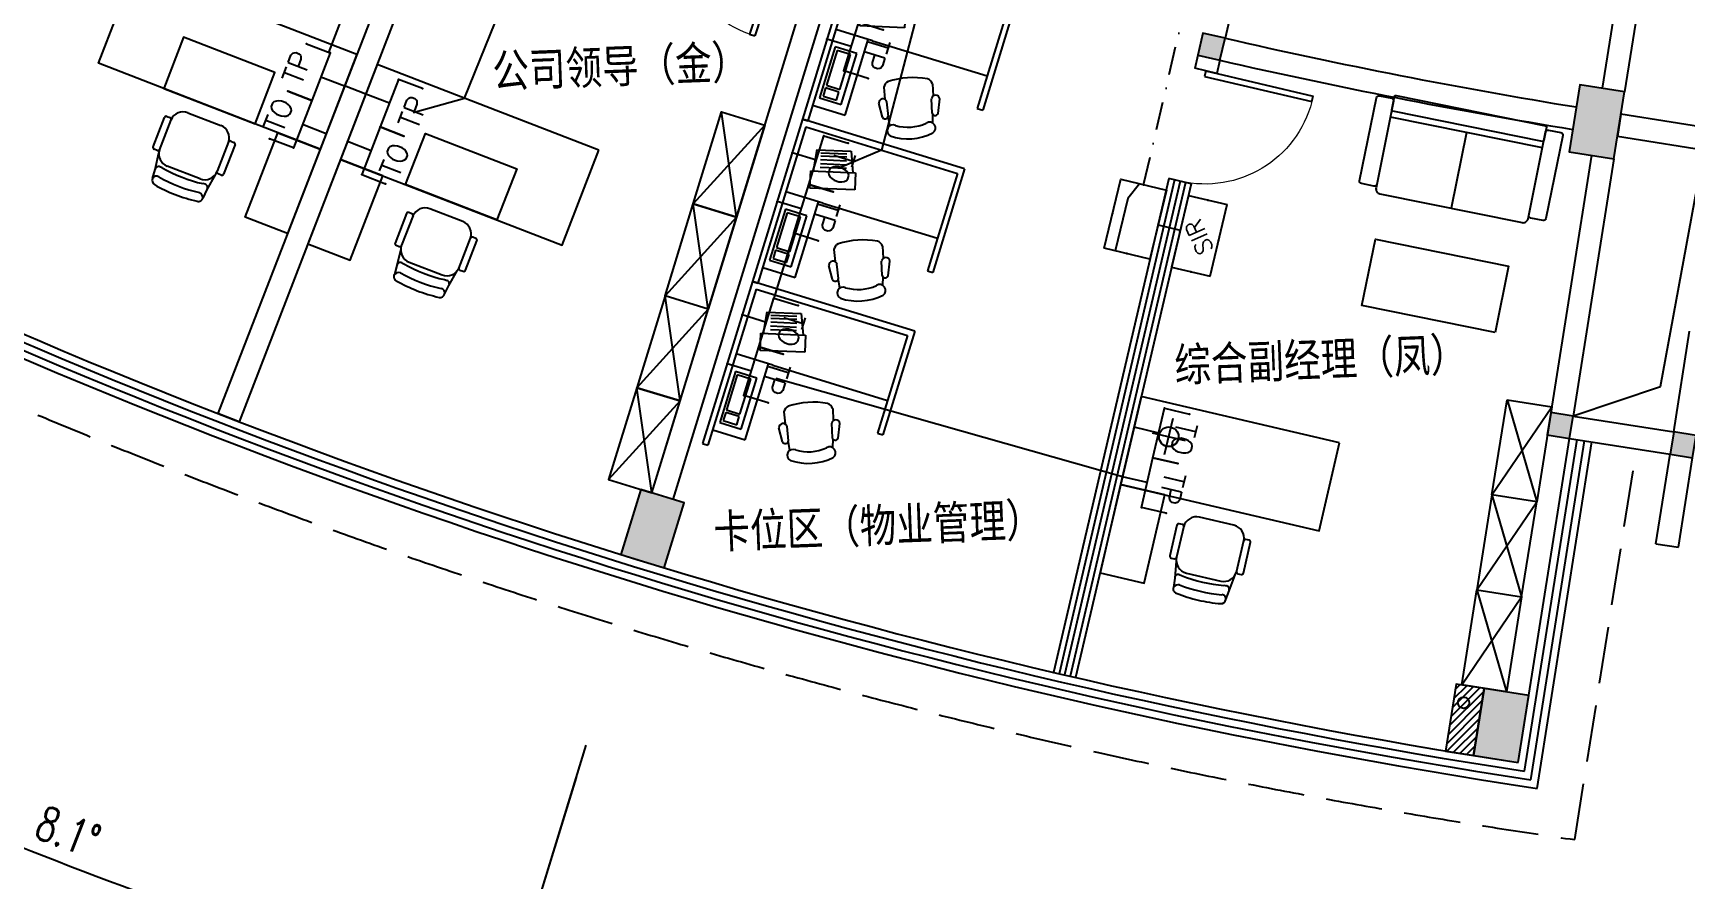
# Model space of a CAD drawing. Extents: x 13680 to 1640314, y -473492 to 65390.
# Drawn here: x 1500121 to 1514726, y -442676 to -435195 of the extents above; entities that cross this region are included whole.
import ezdxf
from ezdxf.enums import TextEntityAlignment as Align

# ---------------------------------------------------------------- set-up
doc = ezdxf.new("R2010")
doc.units = 0
doc.header["$LTSCALE"] = 1000
doc.header["$MEASUREMENT"] = 0
doc.linetypes.add('DASH', pattern=[0.35, 0.25, -0.1])
doc.linetypes.add('DASHDOT', pattern=[1, 0.5, -0.25, 0, -0.25])
for name, color, linetype in [('AXIS', 1, 'Continuous'), ('COLUMN', 255, 'Continuous'), ('EQUIP-通讯', 6, 'Continuous'), ('HATCH', 8, 'Continuous'), ('LINE', 123, 'Continuous'), ('PUB_HATCH', 8, 'Continuous'), ('PUB_TEXT', 7, 'Continuous'), ('STAIR', 2, 'Continuous'), ('TEL_TEXT', 7, 'Continuous'), ('VPIPE-雨水', 4, 'DASH'), ('WALL', 255, 'Continuous'), ('WINDOW', 2, 'Continuous'), ('WIRE-照明', 120, 'Continuous'), ('装修家具', 8, 'Continuous')]:
    doc.layers.add(name, color=color, linetype=linetype)
doc.styles.add('_HZTXT', font='txt.shx', dxfattribs={"width": 0.8, "bigfont": 'HZTXT.shx'})
doc.styles.add('_TCH_DIM_T3', font='SIMPLEX', dxfattribs={"width": 0.705882, "bigfont": 'GBCBIG'})
doc.styles.add('_TEL_DIM', font='SIMPLEX', dxfattribs={"width": 0.8, "height": 3.5, "bigfont": 'HZTXT'})
doc.styles.add('宋体', font='', dxfattribs={"width": 0.8})
doc.styles.get('宋体').set_extended_font_data('SimSun')
doc.dimstyles.new('_TCH_ARROW&&100', dxfattribs={"dimtxt": 297.5, "dimasz": 200, "dimexe": 250, "dimexo": 300, "dimgap": 126.25, "dimtad": 1, "dimdec": 0, "dimzin": 0, "dimdsep": 46, "dimtxsty": '_TCH_DIM_T3', "dimcen": 0.09, "dimclrt": 7, "dimazin": 2, "dimtfac": 1, "dimtdec": 0, "dimtix": 1, "dimtmove": 2, "dimatfit": 3, "dimfxl": 1, "dimtolj": 1, "dimtzin": 0, "dimarcsym": 0})

# ---------------------------------------------------------------- blocks, each defined once
blk = doc.blocks.new('yg')
at = {"layer": 'VPIPE-雨水', "linetype": 'Continuous'}
blk.add_circle((432554, 245591), 50, dxfattribs=at)
blk = doc.blocks.new('*D385')
at = {"layer": 'AXIS', "color": 0, "lineweight": -2, "transparency": 16777216}
for p, q in [((1611780, -455039), (1610737, -457256)), ((1619263, -457934), (1618543, -460276))]:
    blk.add_line(p, q, dxfattribs=at)
blk.add_arc((1635964, -403645), 59000, 244.99422, 252.70578, dxfattribs=at)
at = {"layer": 'AXIS', "color": 0, "transparency": 16777216}
for points in [[(1611010, -457145), (1611039, -457085), (1610843, -457030)], [(1618435, -459946), (1618415, -460010), (1618616, -460037)]]:
    blk.add_solid(points, dxfattribs=at)
at = {"layer": 'Defpoints', "color": 0, "transparency": 16777216}
for p in [(1635964, -403645), (1611908, -454768), (1619351, -457648), (1613386, -458154)]:
    blk.add_point(p, dxfattribs=at)
at = {"layer": 'AXIS', "color": 7, "transparency": 16777216, "insert": (1614776, -458415), "char_height": 297.5, "attachment_point": 5, "rotation": 338.85, "style": '_TCH_DIM_T3'}
blk.add_mtext('\\A1;8.1°', dxfattribs=at)
blk = doc.blocks.new('*D386')
at = {"layer": 'AXIS', "color": 0, "lineweight": -2, "transparency": 16777216}
for p, q in [((1619263, -457934), (1618543, -460276)), ((1623139, -458978), (1622586, -461365))]:
    blk.add_line(p, q, dxfattribs=at)
blk.add_arc((1635964, -403645), 59000, 253.09422, 256.75577, dxfattribs=at)
at = {"layer": 'AXIS', "color": 0, "transparency": 16777216}
for points in [[(1618798, -460127), (1618817, -460064), (1618616, -460037)], [(1622455, -461044), (1622440, -461109), (1622642, -461122)]]:
    blk.add_solid(points, dxfattribs=at)
at = {"layer": 'Defpoints', "color": 0, "transparency": 16777216}
for p in [(1635964, -403645), (1619351, -457648), (1623207, -458686), (1619949, -460430)]:
    blk.add_point(p, dxfattribs=at)
at = {"layer": 'AXIS', "color": 7, "transparency": 16777216, "insert": (1620691, -460349), "char_height": 297.5, "attachment_point": 5, "rotation": 344.925, "style": '_TCH_DIM_T3'}
blk.add_mtext('\\A1;4.05°', dxfattribs=at)
blk = doc.blocks.new('*D387')
at = {"layer": 'AXIS', "color": 0, "lineweight": -2, "transparency": 16777216}
for p, q in [((1623139, -458978), (1622586, -461365)), ((1627079, -459746), (1626696, -462166))]:
    blk.add_line(p, q, dxfattribs=at)
blk.add_arc((1635964, -403645), 59000, 257.14422, 260.80566, dxfattribs=at)
at = {"layer": 'AXIS', "color": 0, "transparency": 16777216}
for points in [[(1622830, -461199), (1622845, -461134), (1622642, -461122)], [(1626542, -461854), (1626532, -461920), (1626735, -461919)]]:
    blk.add_solid(points, dxfattribs=at)
at = {"layer": 'Defpoints', "color": 0, "transparency": 16777216}
for p in [(1635964, -403645), (1623207, -458686), (1627126, -459450), (1624000, -461419)]:
    blk.add_point(p, dxfattribs=at)
at = {"layer": 'AXIS', "color": 7, "transparency": 16777216, "insert": (1624734, -461286), "char_height": 297.5, "attachment_point": 5, "rotation": 348.9749, "style": '_TCH_DIM_T3'}
blk.add_mtext('\\A1;4.05°', dxfattribs=at)
blk = doc.blocks.new('*D388')
at = {"layer": 'AXIS', "color": 0, "lineweight": -2, "transparency": 16777216}
for p, q in [((1579164, -403645), (1575914, -403645)), ((1627079, -459746), (1626570, -462956))]:
    blk.add_line(p, q, dxfattribs=at)
blk.add_arc((1635964, -403645), 59800, 180.19165, 260.80826, dxfattribs=at)
at = {"layer": 'AXIS', "color": 0, "transparency": 16777216}
for points in [[(1576131, -403845), (1576198, -403845), (1576164, -403645)], [(1626417, -462645), (1626407, -462710), (1626610, -462709)]]:
    blk.add_solid(points, dxfattribs=at)
at = {"layer": 'Defpoints', "color": 0, "transparency": 16777216}
for p in [(1579464, -403645), (1635964, -403645), (1582682, -430794), (1627126, -459450)]:
    blk.add_point(p, dxfattribs=at)
at = {"layer": 'AXIS', "color": 7, "transparency": 16777216, "insert": (1590701, -442304), "char_height": 297.5, "attachment_point": 5, "rotation": 310.5, "style": '_TCH_DIM_T3'}
blk.add_mtext('\\A1;81°', dxfattribs=at)
blk = doc.blocks.new('A$C44F7551D')
at = {"layer": '装修家具', "color": 8}
for p, q in [((0, 400), (850, 0)), ((850, 400), (0, 0))]:
    blk.add_line(p, q, dxfattribs=at)
blk.add_lwpolyline([(0, 400), (0, 0), (850, 0), (850, 400)], close=True, dxfattribs=at)
blk = doc.blocks.new('A$C4CDD4A0C')
at = {"layer": '装修家具', "color": 8}
for p, q in [((1426, 1634), (1426, 1335)), ((1264, 1482), (1593, 1482)), ((386, 1218), (386, 1188)), ((682, 1234), (402, 1234)), ((685, 1173), (405, 1173)), ((682, 1172), (682, 1172)), ((697, 1188), (697, 1218)), ((222, 1146), (139, 1139)), ((371, 1167), (222, 1146)), ((260, 1116), (258, 1094)), ((288, 1056), (288, 744)), ((794, 744), (794, 1056)), ((794, 1056), (794, 1056)), ((139, 663), (222, 654)), ((222, 654), (371, 633)), ((258, 709), (259, 686)), ((386, 612), (386, 582)), ((395, 628), (682, 628)), ((682, 628), (682, 628)), ((697, 582), (697, 612)), ((402, 566), (682, 566))]:
    blk.add_line(p, q, dxfattribs=at)
for points in [[(917, 1400), (917, 1800), (117, 1800), (117, 1400)], [(1717, 0), (1717, 1800), (917, 1800), (917, 0)]]:
    blk.add_lwpolyline(points, close=True, dxfattribs=at)
blk.add_circle((1425, 1482), 86.5, dxfattribs=at)
for centre, radius, start, end in [((405, 1056), 117, 90, 180), ((402, 1218), 15.6, 90, 180), ((402, 1188), 15.6, 180, 261.0411), ((682, 1218), 15.6, 0, 90), ((682, 1188), 15.6, 270, 0), ((678, 1056), 117, 0, 88.0898), ((1453, 898), 1374, 171.4477, 179.9347), ((133, 1101), 38.4, 81.1166, 176.8521), ((118, 1087), 55.7, 6.303, 68.0435), ((1455, 900), 1296, 171.4477, 188.5523), ((230, 1117), 30.1, 357.8693, 100.843), ((1539, 901), 1296, 171.4477, 188.5523), ((1453, 902), 1374, 180.0653, 188.5523), ((405, 744), 117, 180, 266.9085), ((678, 744), 117, 271.9102, 0), ((136, 705), 41.7, 190.1524, 273.9531), ((137, 700), 37.3, 272.6932, 11.282), ((227, 686), 32.5, 262.6639, 359.9194), ((402, 612), 15.6, 90, 180), ((682, 612), 15.6, 0, 90), ((402, 582), 15.6, 180, 270), ((682, 582), 15.6, 270, 0)]:
    blk.add_arc(centre, radius, start, end, dxfattribs=at)
blk = doc.blocks.new('A$C78CF44EF')
at = {"layer": '装修家具', "color": 8}
for p, q in [((2574, 1083), (1204, 1083)), ((1889, 1083), (1889, 401))]:
    blk.add_line(p, q, dxfattribs=at)
at = {"layer": '装修家具', "color": 4}
blk.add_line((2563, 1138), (1215, 1138), dxfattribs=at)
at = {"layer": '装修家具', "color": 4, "flags": 128}
for points in [[(1204, 478, -0.414214), (1182, 456), (1071, 456, -0.414216), (1049, 478), (1049, 1226, -0.198904), (1056, 1242, -0.198911), (1071, 1248), (1182, 1248, -0.414211), (1204, 1226, -0.414211)], [(1204, 1149), (1204, 1270, -0.198896), (1208, 1278, -0.198912), (1215, 1281), (2563, 1281, -0.414208), (2574, 1270), (2574, 1149)], [(1204, 1226), (1204, 445, 0.414215), (1248, 401), (2530, 401, 0.414214), (2574, 445), (2574, 1226)], [(2574, 1226, -0.414214), (2596, 1248), (2707, 1248, -0.198912), (2723, 1242, -0.198912), (2729, 1226), (2729, 478, -0.414218), (2707, 456), (2596, 456, -0.414216), (2574, 478, -0.414216)]]:
    blk.add_lwpolyline(points, format="xyb", dxfattribs=at)
at = {"layer": '装修家具', "color": 4}
blk.add_lwpolyline([(2489, -599), (1289, -599), (1289, 1), (2489, 1)], close=True, dxfattribs=at)
at = {"layer": '装修家具', "color": 8}
for centre, start, end in [((1215, 1149), 180, 270), ((2563, 1149), 270, 0)]:
    blk.add_arc(centre, 11, start, end, dxfattribs=at)
blk = doc.blocks.new('A$C3ECB1412')
at = {"layer": '装修家具', "color": 8}
for p, q in [((0, 1500), (0, 0)), ((0, 1500), (0, 0)), ((1500, 1500), (0, 1500)), ((0, 1500), (50, 1500)), ((1500, 1500), (1500, 544)), ((50, 1444), (50, 844)), ((50, 1444), (1450, 1444)), ((201, 1278), (496, 1355)), ((244, 1263), (466, 1322)), ((496, 1355), (567, 1176)), ((1450, 1444), (1450, 844)), ((201, 1278), (227, 1087)), ((205, 1083), (588, 1184)), ((250, 1237), (473, 1295)), ((259, 1205), (482, 1263)), ((268, 1171), (491, 1229)), ((276, 1140), (499, 1199)), ((588, 1184), (626, 1037)), ((243, 937), (205, 1083)), ((626, 1037), (243, 937)), ((50, 844), (50, 0)), ((50, 844), (50, 0)), ((390, 844), (50, 844)), ((350, 144), (350, 844)), ((390, 844), (1450, 844)), ((1450, 844), (1450, 544)), ((90, 695), (90, 223)), ((289, 695), (90, 695)), ((115, 670), (115, 347)), ((239, 670), (115, 670)), ((239, 347), (239, 670)), ((289, 223), (289, 695)), ((1008, 635), (1043, 536)), ((605, 480), (646, 383)), ((1081, 386), (1038, 507)), ((1132, 400), (1108, 527)), ((1450, 544), (1500, 544)), ((115, 347), (239, 347)), ((239, 323), (115, 323)), ((115, 323), (115, 248)), ((239, 248), (239, 323)), ((671, 223), (604, 333)), ((719, 246), (669, 365)), ((1088, 377), (1108, 304)), ((90, 223), (289, 223)), ((115, 248), (239, 248)), ((719, 236), (753, 168)), ((0, 0), (50, 0)), ((50, 144), (350, 144))]:
    blk.add_line(p, q, dxfattribs=at)
for centre, radius, start, end in [((1036, -39), 708, 96.8246, 125.3087), ((950, 594), 70.3, 35.575, 88.634), ((675, 488), 70.3, 133.4994, 186.5584), ((1074, 512), 36.8, 24.5799, 187.0599), ((639, 344), 36.8, 35.0735, 197.5535), ((1098, 254), 51.9, 322.3317, 140.7492), ((1104, 401), 27.9, 213.3494, 358.8432), ((691, 242), 27.9, 223.2902, 8.784), ((795, 137), 51.9, 81.3842, 259.8017), ((800, 575), 489, 268.3277, 313.8056), ((797, 582), 394, 270.7801, 311.3533)]:
    blk.add_arc(centre, radius, start, end, dxfattribs=at)
blk = doc.blocks.new('_FZHK')
blk.add_lwpolyline([(-0.5, -0.5), (0.5, -0.5), (0.5, 0.5), (-0.5, 0.5)], close=True)
blk = doc.blocks.new('$DorLib2D$00000001')
for p, q in [((0.45, 0.975), (0.5, 0.975)), ((0.45, 0), (0.45, 0.975)), ((0.5, 0), (0.5, 0.975)), ((0.5, 0), (0.45, 0))]:
    blk.add_line(p, q)
at = {"lineweight": 13}
blk.add_arc((0.475, 0), 0.975, 91.4693, 180, dxfattribs=at)
blk = doc.blocks.new('$equip$00001847')
for p, q in [((-0.5, 0.499), (-0.5, 0.999)), ((0.5, 0.999), (0.5, 0.499)), ((0.5, 0.499), (-0.5, 0.499)), ((0, 0.5), (0, 0))]:
    blk.add_line(p, q)
for p in [(-0.5, 0.999), (0.5, 0.999), (-0.5, 0.499), (0.5, 0.499), (0, 0)]:
    blk.add_point(p)
at = {"color": 7, "style": '_TEL_DIM'}
blk.add_attdef('$TEXT$', text='', height=0.4, dxfattribs=at).set_placement((0, 0.999), align=Align.MIDDLE_CENTER)
at = {"color": 7, "style": '_TEL_DIM', "flags": 1}
blk.add_attdef('A', text='', height=0.00002, dxfattribs=at).set_placement((0, 0), align=Align.MIDDLE_CENTER)
blk = doc.blocks.new('$equip$00001867')
for p, q in [((-0.5, 0.499), (-0.5, 0.999)), ((0.5, 0.999), (0.5, 0.499)), ((0.5, 0.499), (-0.5, 0.499)), ((0, 0.5), (0, 0))]:
    blk.add_line(p, q)
for p in [(-0.5, 0.999), (0.5, 0.999), (-0.5, 0.499), (0.5, 0.499), (0, 0)]:
    blk.add_point(p)
at = {"color": 7, "style": '_TEL_DIM'}
blk.add_attdef('$TEXT$', text='', height=0.4, dxfattribs=at).set_placement((0, 0.999), align=Align.MIDDLE_CENTER)
at = {"color": 7, "style": '_TEL_DIM', "flags": 1}
blk.add_attdef('A', text='', height=0.00002, dxfattribs=at).set_placement((0, 0), align=Align.MIDDLE_CENTER)
blk = doc.blocks.new('$equip$00001876')
at = {"color": 0, "linetype": 'Continuous'}
blk.add_lwpolyline([(-0.625, 0.415), (0.625, 0.415), (0.625, -0.415), (-0.625, -0.415)], close=True, dxfattribs=at)
blk.add_lwpolyline([(0.625, 0.075), (0.325, 0.215), (-0.625, 0.215)], dxfattribs=at)
for p in [(0, 0.415), (-0.625, 0), (0.625, 0), (0, -0.415)]:
    blk.add_point(p)
at = {"layer": 'TEL_TEXT', "style": '_TEL_DIM', "flags": 1}
blk.add_attdef('A', text='', height=0.00002, dxfattribs=at).set_placement((0, 0), align=Align.MIDDLE_CENTER)
blk = doc.blocks.new('$equip$00001889')
for p, q in [((-0.65, 0.35), (-0.65, -0.35)), ((0.65, 0.35), (-0.65, 0.35)), ((0.65, 0.35), (0.65, -0.35)), ((-0.65, -0.35), (0.65, -0.35))]:
    blk.add_line(p, q)
for p in [(0, 0.35), (-0.65, 0), (0.65, 0), (0, -0.35)]:
    blk.add_point(p)
at = {"color": 7, "style": '_TEL_DIM'}
blk.add_attdef('$TEXT$', text='', height=0.3, dxfattribs=at).set_placement((-0.02, -0.003), align=Align.MIDDLE_CENTER)
at = {"color": 7, "style": '_TEL_DIM', "flags": 1}
blk.add_attdef('A', text='', height=0.00002, dxfattribs=at).set_placement((0, 0), align=Align.MIDDLE_CENTER)
blk = doc.blocks.new('5FX')
at = {"layer": 'PUB_HATCH', "linetype": 'ByBlock'}
h = blk.add_hatch(color=256, dxfattribs=at)
h.paths.add_polyline_path([(1628842.6, -449900.3), (1628645.1, -449869), (1628598.2, -450165.3), (1628795.7, -450196.6)])
h.paths.add_polyline_path([(1625496.2, -449259.4), (1625301.4, -449214.3), (1625233.7, -449506.5), (1625428.5, -449551.7)])
h.paths.add_polyline_path([(1624997.6, -451402.4), (1624802.7, -451357.2), (1624757.6, -451552.1), (1624952.4, -451597.2), (1624952.4, -451597.1)])
for points in [[(1628496.2, -452073.3), (1628527.9, -451875.8), (1628132.9, -451813.2), (1628039, -452405.8), (1628434.1, -452468.4), (1628465.4, -452270.9), (1628465, -452270.8)], [(1620218.6, -455508.1), (1619836.3, -455390.5), (1619660, -455963.6, 0.0018248), (1620042.3, -456081.2)], [(1627682.3, -457208.7), (1627288.2, -457146.3), (1627194.3, -457738.9), (1627588.4, -457801.4)]]:
    blk.add_hatch(color=256, dxfattribs=at).paths.add_polyline_path(points)
h = blk.add_hatch(color=256, dxfattribs=at)
h.paths.add_polyline_path([(1628074.1, -454740.1), (1627876.6, -454708.8), (1627845.3, -454906.3), (1628042.9, -454937.6)])
h.paths.add_polyline_path([(1629159.8, -454912), (1628962.2, -454880.7), (1628931, -455078.3), (1629128.5, -455109.6)])
at = {"layer": 'WALL'}
h = blk.add_hatch(dxfattribs=at)
h.set_pattern_fill('ANSI31', color=8, scale=30)
h.set_pattern_definition([(45, (1462567.005, -462691.52), (-33.67596, 33.67596), [])])
h.paths.add_polyline_path([(1627194.4, -457738.8), (1627288.1, -457147), (1627040.2, -457107.7), (1626946.5, -457699.5)])
at = {"layer": 'AXIS'}
blk.add_line((1619351.1, -457647.6), (1618175, -461470.8), dxfattribs=at)
at = {"layer": 'COLUMN'}
for p, q in [((1629384.4, -452213.9), (1628496.2, -452073.3)), ((1629353.1, -452411.5), (1628465, -452270.8))]:
    blk.add_line(p, q, dxfattribs=at)
at = {"layer": 'LINE', "linetype": 'DASH', "ltscale": 2}
blk.add_line((1628088, -458482.5), (1628634.6, -455031.3), dxfattribs=at)
blk.add_arc((1635964.4, -403645.3), 55400, 179.17262, 261.82632, dxfattribs=at)
at = {"layer": 'STAIR'}
for p, q in [((1628846.7, -454478.3), (1630166.7, -447275.5)), ((1628073.3, -454739.9), (1628846.7, -454478.3))]:
    blk.add_line(p, q, dxfattribs=at)
at = {"layer": 'WALL', "linetype": 'ByBlock'}
for p, q in [((1618119.3, -449495.1), (1616098.9, -454717.9)), ((1618305.8, -449567.2), (1616285.4, -454790.1)), ((1624925.6, -451714.1), (1624730.4, -451668.4)), ((1624697.4, -452687.7), (1624502.6, -452642.1)), ((1616285.4, -454790.1), (1616098.9, -454717.9))]:
    blk.add_line(p, q, dxfattribs=at)
at = {"layer": 'WALL'}
for p, q in [((1625426.6, -449551.3), (1624997.6, -451402.3)), ((1628619.9, -450016.9), (1628330.4, -451844.5)), ((1628794, -450196.3), (1628527.9, -451875.8)), ((1619931.9, -455419.9), (1621343.3, -450832.1)), ((1620123, -455478.7), (1621534.4, -450890.9)), ((1628496.2, -452073.3), (1628465, -452270.8)), ((1628236.5, -452437.1), (1627876.7, -454708.8)), ((1628434.1, -452468.4), (1628074.2, -454740.1)), ((1628962, -454880.7), (1629102.8, -453991.8)), ((1628074.2, -454740.1), (1628962, -454880.7)), ((1628042.9, -454937.6), (1628930.7, -455078.2)), ((1628805.6, -455867.9), (1628930.7, -455078.2)), ((1629003.2, -455899.2), (1629128.2, -455109.5)), ((1628805.6, -455867.9), (1629003.2, -455899.2))]:
    blk.add_line(p, q, dxfattribs=at)
at = {"layer": 'WALL', "color": 4, "linetype": 'ByBlock'}
for p, q in [((1624758.5, -451552.7), (1624731.3, -451669.1)), ((1624952.4, -451597.6), (1624925.1, -451714)), ((1624502.6, -452642.1), (1623482.1, -457004.8)), ((1624697.4, -452687.7), (1623676.8, -457050.3))]:
    blk.add_line(p, q, dxfattribs=at)
at = {"layer": 'WALL', "color": 8, "linetype": 'ByBlock'}
for p, q in [((1624551.3, -452653.5), (1623530.8, -457016.2)), ((1624600, -452664.9), (1623579.5, -457027.5)), ((1624648.7, -452676.3), (1623628.1, -457038.9))]:
    blk.add_line(p, q, dxfattribs=at)
at = {"layer": 'WALL', "color": 2}
blk.add_lwpolyline([(1627194.4, -457738.8), (1627288.1, -457147), (1627040.2, -457107.7), (1626946.5, -457699.5)], close=True, dxfattribs=at)
at = {"layer": 'WALL'}
for radius, start, end in [(49000, 257.06693, 260.76611), (49200, 257.06645, 260.76706)]:
    blk.add_arc((1635964.4, -403645.3), radius, start, end, dxfattribs=at)
at = {"layer": 'WINDOW'}
for p, q in [((1627588.4, -457801.4), (1628042, -454937.5)), ((1627644.1, -457877.8), (1628108.2, -454948)), ((1627699, -457952.9), (1628173.4, -454958.3)), ((1627754.8, -458029.2), (1628239.6, -454968.8))]:
    blk.add_line(p, q, dxfattribs=at)
for radius, end in [(54867, 261.27773), (54800, 261.20802), (55000, 261.41561), (54933, 261.34624)]:
    blk.add_arc((1635964.4, -403645.3), radius, 244.90455, end, dxfattribs=at)
at = {"layer": '装修家具', "color": 4}
for p, q in [((1615526, -452362.8), (1615627, -452101.7)), ((1615581.5, -452390.8), (1615684.7, -452124.1)), ((1615647.2, -452092.9), (1615675.8, -452103.9)), ((1615684.6, -452124), (1615684.7, -452124.1)), ((1615834.1, -452061), (1616124.2, -452173.2)), ((1616124.2, -452173.2), (1616124.2, -452173.2)), ((1616212.4, -452311.5), (1616241, -452322.6)), ((1615563.5, -452394), (1615534.9, -452382.9)), ((1615543.3, -452561.5), (1615577.1, -452415.8)), ((1616193.8, -452317.4), (1616093, -452578)), ((1616249.9, -452342.7), (1616148.9, -452603.8)), ((1616192.2, -452320.4), (1616192.3, -452320.4)), ((1615521.6, -452643), (1615543.3, -452561.5)), ((1615941.7, -452644.9), (1615651.6, -452532.7)), ((1616128.8, -452612.7), (1616100.2, -452601.6)), ((1616002.4, -452739.1), (1615965.2, -452814.3)), ((1616075.5, -452608.6), (1616002.4, -452739.1)), ((1617764.7, -452950.9), (1617663.7, -453211.9)), ((1617823.1, -452969.9), (1617722.3, -453230.5)), ((1617813.4, -452953), (1617784.8, -452942)), ((1617822.3, -452973.2), (1617822.3, -452973.1)), ((1618261.8, -453022.3), (1617971.7, -452910.1)), ((1617971.7, -452910.1), (1617971.7, -452910.1)), ((1618226.7, -453436.2), (1618329.9, -453169.5)), ((1618329.9, -453169.5), (1618329.9, -453169.5)), ((1618378.6, -453171.7), (1618350.1, -453160.6)), ((1617672.6, -453232.1), (1617701.2, -453243.1)), ((1617714.7, -453264.9), (1617680.9, -453410.6)), ((1618286.5, -453452.9), (1618387.5, -453191.8)), ((1617680.9, -453410.6), (1617657.9, -453491.3)), ((1617789.3, -453381.8), (1618079.3, -453494)), ((1618140.1, -453588.2), (1618213.1, -453457.7)), ((1618237.8, -453450.7), (1618266.4, -453461.8)), ((1618101.3, -453663.1), (1618140.1, -453588.2))]:
    blk.add_line(p, q, dxfattribs=at)
at = {"layer": '装修家具', "color": 8}
for p, q in [((1615607.2, -452548.4), (1615586.5, -452539)), ((1615987.5, -452693.4), (1615966.7, -452687.5)), ((1617722.8, -453386.9), (1617742.1, -453396.4)), ((1618101.6, -453535.5), (1618123.3, -453542.5))]:
    blk.add_line(p, q, dxfattribs=at)
at = {"layer": '装修家具', "color": 4}
for points in [[(1615368.8, -450784.6), (1617327.4, -451542.2), (1617002.6, -452381.6), (1615044.1, -451624)], [(1619465, -452391.3), (1617506.4, -451633.7), (1617181.7, -452473.1), (1619140.3, -453230.7)], [(1616629.6, -452237.3), (1617002.6, -452381.6), (1616714, -453127.7), (1616341, -452983.4)], [(1617554.8, -452617.4), (1617181.7, -452473.1), (1616893.1, -453219.2), (1617266.1, -453363.5)]]:
    blk.add_lwpolyline(points, close=True, dxfattribs=at)
at = {"layer": '装修家具', "color": 8}
for points in [[(1615619.7, -451846.6), (1616427.1, -452158.9), (1616602.2, -451706.2), (1615794.8, -451393.8)], [(1618564.7, -453008.1), (1617757.3, -452695.7), (1617932.4, -452243), (1618739.8, -452555.3)]]:
    blk.add_lwpolyline(points, close=True, dxfattribs=at)
at = {"layer": '装修家具', "color": 4}
for centre, radius, start, end in [((1615641.5, -452107.4), 15.6, 68.85159, 158.85159), ((1615670.1, -452118.4), 15.6, 338.85159, 68.85159), ((1615792, -452169.7), 116.6, 68.85159, 156.94138), ((1616082.1, -452282), 116.6, 340.7618, 68.85159), ((1616206.8, -452326), 15.6, 68.85159, 158.85159), ((1615540.6, -452368.4), 15.6, 158.85159, 248.85159), ((1615569.1, -452379.5), 15.6, 248.85159, 338.85159), ((1615693.8, -452423.6), 117, 161.94307, 248.85159), ((1616235.4, -452337.1), 15.6, 338.85159, 68.85159), ((1615983.9, -452535.8), 117, 248.85159, 338.85159), ((1616105.8, -452587.1), 15.6, 167.81049, 248.85159), ((1616134.4, -452598.2), 15.6, 248.85159, 338.85159), ((1615559.4, -452660.7), 41.7, 154.8985, 238.69924), ((1616218.3, -451503.1), 1373.8, 240.29925, 248.7863), ((1616215.4, -451501.9), 1373.8, 248.91688, 257.40392), ((1615927.7, -452806.2), 38.4, 251.99949, 347.73499), ((1617779.2, -452956.5), 15.6, 68.85165, 158.85165), ((1617807.8, -452967.5), 15.6, 338.85165, 68.85165), ((1617929.7, -453018.8), 116.6, 68.85165, 156.94144), ((1618219.7, -453131.1), 116.6, 340.76187, 68.85165), ((1618344.4, -453175.1), 15.6, 68.85165, 158.85165), ((1618373, -453186.2), 15.6, 338.85165, 68.85165), ((1617678.2, -453217.5), 15.6, 158.85165, 248.85165), ((1617706.8, -453228.6), 15.6, 248.85165, 329.89275), ((1617831.5, -453272.7), 117, 158.85165, 248.85165), ((1618121.6, -453384.9), 117, 248.85165, 335.76017), ((1618243.4, -453436.2), 15.6, 158.85165, 248.85165), ((1618272, -453447.3), 15.6, 248.85165, 338.85165), ((1617691.1, -453510.5), 38.4, 149.96825, 245.70375), ((1618356, -452352.2), 1373.8, 240.29932, 248.78637), ((1618353.1, -452351.1), 1373.8, 248.91694, 257.40399), ((1618061.4, -453650.8), 41.7, 259.004, 342.80475)]:
    blk.add_arc(centre, radius, start, end, dxfattribs=at)
at = {"layer": '装修家具', "color": 8}
for centre, radius, start, end in [((1615574.8, -452569.3), 32.5, 68.93223, 166.18769), ((1616249.4, -451422.7), 1296, 240.29925, 257.40392), ((1615555.7, -452658.1), 37.3, 57.56958, 156.15837), ((1616217.8, -451500.9), 1296, 240.29925, 257.40392), ((1615977.7, -452721.9), 30.1, 328.00861, 70.98226), ((1615909.5, -452815.1), 55.7, 0.8081, 62.54862), ((1617698.5, -453529.3), 55.7, 75.15462, 136.89515), ((1617710.9, -453414.5), 30.1, 66.72098, 169.69463), ((1618354.9, -452349.8), 1296, 240.29932, 257.40399), ((1618384.2, -452270.7), 1296, 240.29932, 257.40399), ((1618065.9, -453651.3), 37.3, 341.54487, 80.13366), ((1618111.5, -453572.7), 32.5, 331.51555, 68.77101)]:
    blk.add_arc(centre, radius, start, end, dxfattribs=at)
at = {"layer": 'COLUMN', "linetype": 'ByBlock'}
for p, xscale, yscale, zscale, rotation in [((1624877.6, -451477.2), 199.9999999999784, 199.9999999999784, 199.9999999999784, 346.9499978971498), ((1627959.7, -454823.2), 199.9999999999892, 199.9999999999892, 199.9999999999892, 80.99988415234493), ((1629045.4, -454995.2), 200.0000000000051, 200.0000000000051, 200.0000000000051, 80.99891273949896)]:
    blk.add_blockref('_FZHK', p, dxfattribs=dict(at, xscale=xscale, yscale=yscale, zscale=zscale, rotation=rotation))
at = {"layer": 'COLUMN'}
for p, xscale, yscale, zscale, rotation in [((1628283.5, -452140.8), 599.9999999999686, 399.9999999999912, 399.9999999999912, 80.99996626789587), ((1619939.2, -455736), 399.9999999999912, 600.0000000000082, 600.0000000000082, 342.8999999422579), ((1627438.8, -457473.9), 600.0000000001986, 399.9999999999912, 399.9999999999912, 80.99996626789937)]:
    blk.add_blockref('_FZHK', p, dxfattribs=dict(at, xscale=xscale, yscale=yscale, zscale=zscale, rotation=rotation))
at = {"layer": 'HATCH'}
blk.add_blockref('yg', (1194551.7, -702863.5), dxfattribs=at)
at = {"layer": 'WINDOW', "xscale": 1000, "yscale": -1000, "zscale": 1000}
for p, rotation in [((1620672.2, -450300.5), 341.8523126158583), ((1624713.9, -452178.1), 76.83359518172055)]:
    blk.add_blockref('$DorLib2D$00000001', p, dxfattribs=dict(at, rotation=rotation))
at = {"layer": '装修家具', "color": 8}
for name, p, rotation in [('A$C3ECB1412', (1621263.2, -452116.7), 342.9037054532957), ('A$C3ECB1412', (1620822.3, -453550.5), 342.9037054532957), ('A$C3ECB1412', (1620381.3, -454984.2), 342.9037054532957), ('A$C44F7551D', (1620049.7, -453677.3), 252.9031663413584), ('A$C44F7551D', (1619799.8, -454489.8), 252.9031663413584), ('A$C4CDD4A0C', (1625619.3, -456648.4), 76.83200112215837), ('A$C44F7551D', (1627618.6, -456338.1), 80.99848611609814)]:
    blk.add_blockref(name, p, dxfattribs=dict(at, rotation=rotation))
at = {"layer": '装修家具', "linetype": 'ByBlock', "rotation": 348.5243603962084}
blk.add_blockref('A$C78CF44EF', (1625063.8, -452921.4), dxfattribs=at)
at = {"layer": '装修家具', "color": 8, "xscale": -1}
for p, rotation in [((1620299.5, -452864.9), 252.9032421133315), ((1620049.7, -453677.3), 252.9032421133315), ((1627884.6, -454659), 80.99848611609812), ((1627618.6, -456338.1), 80.99848611609812)]:
    blk.add_blockref('A$C44F7551D', p, dxfattribs=dict(at, rotation=rotation))
at = {"layer": 'PUB_TEXT', "linetype": 'ByBlock', "style": '宋体', "width": 0.8}
for s, p in [('公司领导（金）', (1618529.9, -451840.4)), ('综合副经理（凤）', (1624555.8, -454436.8)), ('卡位区（物业管理）', (1620483.6, -455910.2))]:
    blk.add_text(s, height=296.2, rotation=2.1906, dxfattribs=at).set_placement(p)
at = {"layer": 'WALL', "color": 2, "style": '_HZTXT', "width": 0.8, "flags": 8}
blk.add_attdef('北', text='', height=500, rotation=8, dxfattribs=at).set_placement((1578097.3, -399276.5), align=Align.MIDDLE)
at = {"layer": 'AXIS'}
for base, p1, p2, picture, middle in [((1582682.2, -430793.9), (1579464.4, -403645.3), (1627125.8, -459449.7), '*D388', (1590701.2, -442303.7)), ((1613386.1, -458154.2), (1611907.9, -454768), (1619351.1, -457647.6), '*D385', (1614775.8, -458414.5)), ((1619949.4, -460430.2), (1619351.1, -457647.6), (1623206.6, -458686.1), '*D386', (1620691, -460349.4)), ((1623999.9, -461419.5), (1623206.6, -458686.1), (1627125.8, -459449.7), '*D387', (1624734, -461286.5))]:
    dim = blk.add_angular_dim_3p(base=base, center=(1635964.4, -403645.3), p1=p1, p2=p2, dimstyle='_TCH_ARROW&&100', dxfattribs=at)
    dim.commit()
    dim.dimension.update_dxf_attribs({"geometry": picture, "text_midpoint": middle})

msp = doc.modelspace()

# ---------------------------------------------------------------- linework, layer by layer
at = {"layer": 'WIRE-照明'}
for p, q in [((1502733.666, -435365.659), (1505966.901, -427007.567)), ((1503934.106, -435769.782), (1507261.997, -427543.22)), ((1509623.399, -428519.899), (1507619.379, -436227.861)), ((1503060.621, -435733.387), (1502874.091, -435661.23)), ((1503479.894, -435895.578), (1503934.106, -435769.782)), ((1507619.379, -436227.861), (1507257.173, -436383.489)), ((1506843.68, -436962.517), (1506667.293, -437536.004)), ((1510062.115, -436887.346), (1510257.623, -436934.812)), ((1509747.217, -439114.849), (1506683.915, -438247.322))]:
    msp.add_line(p, q, dxfattribs=at)
at = {"layer": 'WIRE-照明', "linetype": 'DASHDOT', "ltscale": 0.5}
msp.add_line((1509933.967, -436534.797), (1511349.364, -430444.389), dxfattribs=at)

# ---------------------------------------------------------------- block references
msp.add_blockref('5FX', (-114344.346, 16162.546))
at = {"layer": 'EQUIP-通讯'}
for name, p, xscale, yscale, zscale, rotation, values in [('$equip$00001867', (1507136.165, -435247.728), 449.9999999999999, 449.9999999999999, 449.9999999999999, 252.9037054533228, {'$TEXT$': 'TP'}), ('$equip$00001867', (1502874.091, -435661.23), 450, 450, 450, 68.85158924164078, {'$TEXT$': 'TP'}), ('$equip$00001847', (1502711.738, -436080.922), 450, 450, 450, 68.85158924164078, {'$TEXT$': 'TO'}), ('$equip$00001847', (1506827.487, -436251.331), 449.9999999999999, 449.9999999999999, 449.9999999999999, 252.9037054533228, {'$TEXT$': 'TO'}), ('$equip$00001867', (1506695.197, -436681.446), 449.9999999999999, 449.9999999999999, 449.9999999999999, 252.9037054533228, {'$TEXT$': 'TP'}), ('$equip$00001847', (1506386.52, -437685.049), 449.9999999999999, 449.9999999999999, 449.9999999999999, 252.9037054533228, {'$TEXT$': 'TO'}), ('$equip$00001867', (1506254.229, -438115.164), 449.9999999999999, 449.9999999999999, 449.9999999999999, 252.9037054533228, {'$TEXT$': 'TP'}), ('$equip$00001847', (1509849.501, -438676.628), 449.9999999999999, 449.9999999999999, 449.9999999999999, 256.8320011221377, {'$TEXT$': 'TO'}), ('$equip$00001867', (1509746.988, -439114.796), 449.9999999999999, 449.9999999999999, 449.9999999999999, 256.8320011221377, {'$TEXT$': 'TP'})]:
    msp.add_blockref(name, p, dxfattribs=dict(at, xscale=xscale, yscale=yscale, zscale=zscale, rotation=rotation)).add_auto_attribs(values)
ref = msp.add_blockref('$equip$00001867', (1503060.621, -435733.387), dxfattribs=dict(at, xscale=-450.0000000000001, yscale=450, zscale=450, rotation=248.851589241788))
ref.add_attrib('$TEXT$', 'TP', dxfattribs={"layer": '0', "color": 7, "height": 180, "rotation": 68.8515892, "style": '_TEL_DIM'}).set_placement((1503479.894, -435895.578), align=Align.MIDDLE_CENTER)
ref = msp.add_blockref('$equip$00001847', (1502898.268, -436153.079), dxfattribs=dict(at, xscale=-450.0000000000001, yscale=450, zscale=450, rotation=248.851589241788))
ref.add_attrib('$TEXT$', 'TO', dxfattribs={"layer": '0', "color": 7, "height": 180, "rotation": 68.8515892, "style": '_TEL_DIM'}).set_placement((1503317.541, -436315.27), align=Align.MIDDLE_CENTER)
at = {"layer": 'EQUIP-通讯', "xscale": 499.9999999999023, "yscale": 499.9999999999023, "zscale": 499.9999999999023, "rotation": 76.39162382826292}
msp.add_blockref('$equip$00001876', (1509860.441, -436838.524), dxfattribs=at)
at = {"layer": 'EQUIP-通讯'}
ref = msp.add_blockref('$equip$00001889', (1510425.734, -436986.231), dxfattribs=dict(at, xscale=499.9999999999896, yscale=499.9999999999896, zscale=499.9999999999896, rotation=76.68813061421854))
ref.add_attrib('$TEXT$', 'SIR', dxfattribs={"layer": '0', "color": 7, "height": 150, "rotation": 113.8472151, "style": '_TEL_DIM'}).set_placement((1510424.963, -436996.329), align=Align.MIDDLE_CENTER)

doc.saveas('drawing.dxf')
